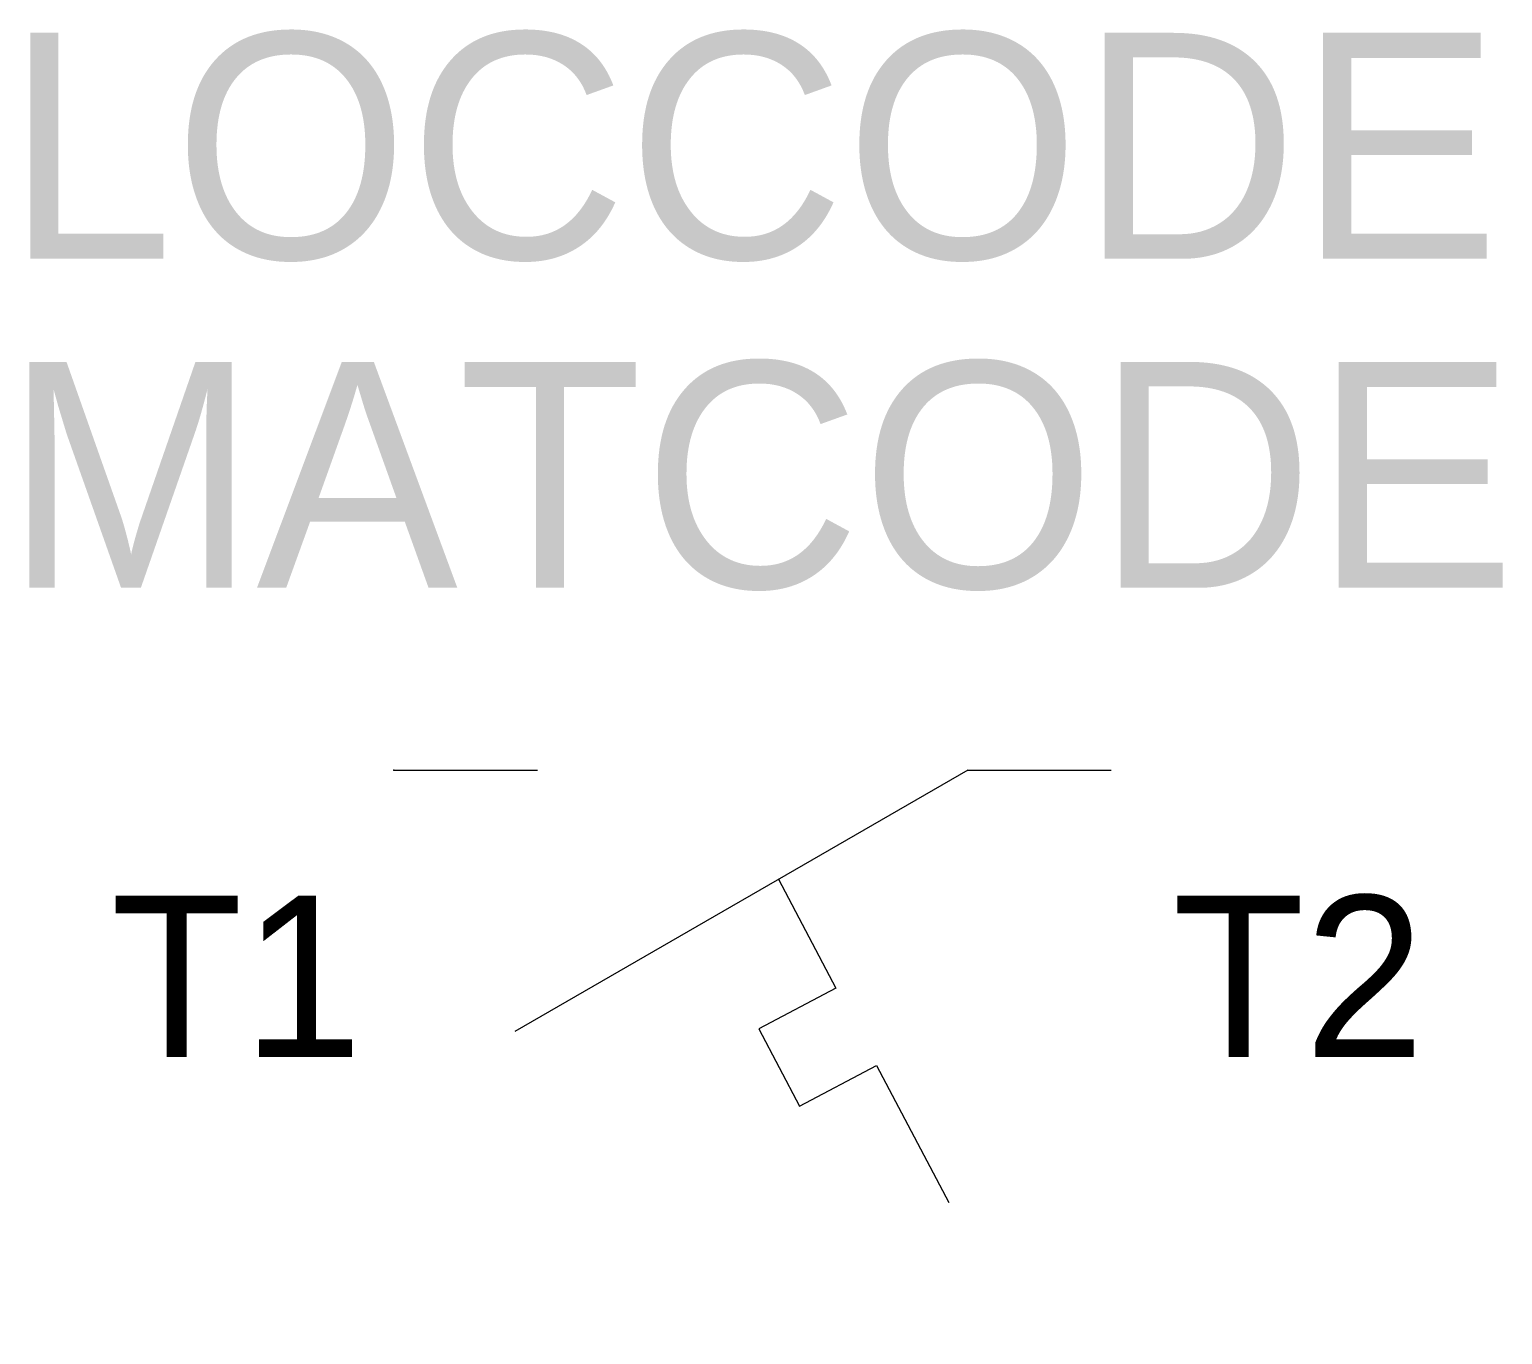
# Model space of a CAD drawing. Extents: x -10.1 to 10.5, y -7.9 to 10.3.
import ezdxf
from ezdxf.enums import TextEntityAlignment as Align

# ---------------------------------------------------------------- set-up
doc = ezdxf.new("R2010")
doc.units = 0
doc.layers.get('0').update_dxf_attribs({"linetype": 'CONTINUOUS'})
doc.layers.add('C', color=6, linetype='CONTINUOUS')
doc.layers.add('T2', color=1, linetype='CONTINUOUS')

msp = doc.modelspace()

# ---------------------------------------------------------------- linework, layer by layer
at = {"color": 0}
for p, q in [((-5, 0), (-3, 0)), ((3, 0), (-3.314, -3.645)), ((3, 0), (5, 0))]:
    msp.add_line(p, q, dxfattribs=at)
at = {"color": 0, "linetype": 'CONTINUOUS'}
for p, q in [((0.362, -1.523), (1.162, -3.041)), ((1.162, -3.041), (0.086, -3.608)), ((0.086, -3.608), (0.653, -4.684)), ((0.653, -4.684), (1.729, -4.117)), ((1.729, -4.117), (2.735, -6.028))]:
    msp.add_line(p, q, dxfattribs=at)
at = {"color": 0}
msp.add_lwpolyline([(-1.596, -2.653, 0, 0, 0), (0.204, -6.261, 0.95, 0, 0), (0.769, -7.394, 0, 0, 0)], format="xyseb", dxfattribs=at)
at = {"layer": 'C', "color": 0, "linetype": 'CONTINUOUS'}
msp.add_point((-5, 0), dxfattribs=at)

# ---------------------------------------------------------------- texts
at = {"color": 0, "linetype": 'CONTINUOUS'}
for tag, p in [('LOCCODE', (0, 7.127)), ('MATCODE', (0.104, 2.54))]:
    msp.add_attdef(tag, text='', height=3.15, dxfattribs=at).set_placement(p, align=Align.CENTER)
at = {"layer": 'T2', "color": 0, "linetype": 'CONTINUOUS'}
msp.add_attdef('T1', text='', height=2.25, dxfattribs=at).set_placement((-5.437, -4), align=Align.RIGHT)
msp.add_attdef('T2', (5.855, -4), '', height=2.25, dxfattribs=at)

doc.saveas('drawing.dxf')
